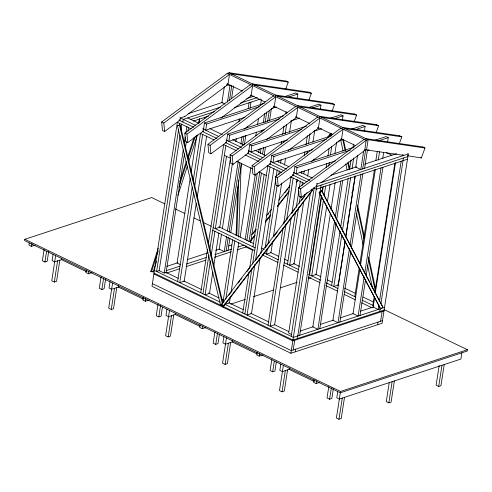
<?xml version="1.0" encoding="UTF-8"?>
<svg xmlns="http://www.w3.org/2000/svg" width="492" height="492" viewBox="0 0 492 492"><rect width="100%" height="100%" fill="white"/><g stroke="black" fill="none" stroke-linecap="round" stroke-linejoin="round"><path stroke-width="0.74" d="M236.08 235.354L237.741 186.972M236.806 235.705L238.7 180.41M238.657 236.959L241.154 163.996M164.845 203.897L151.69 197.556L24.803 239.297L24.6 240.619L340.31 392.788L467.197 351.048L467.4 349.726L384.32 309.683M29.274 243.036L28.954 245.121L31.519 246.357L35.16 245.157M31.519 246.357L31.949 243.577M44.126 249.456L42.367 260.797L44.932 262.033L47.177 261.295L48.696 251.467M44.932 262.033L46.574 251.449M53.087 254.346L52.115 260.6L54.68 261.836L61.961 259.438M55.651 255.582L51.758 280.809L54.323 282.045L56.568 281.307L59.846 260.139M54.323 282.045L57.601 260.877M61.592 258.214L61.377 259.604L86.61 271.768M86.315 269.782L85.885 272.562L88.449 273.798L92.09 272.599M88.449 273.798L88.88 271.018M101.057 276.898L99.304 288.238L101.862 289.474L104.107 288.736L105.632 278.909M101.862 289.474L103.621 278.134M110.017 281.787L109.046 288.041L111.61 289.278L118.892 286.879M112.582 283.023L108.689 308.25L111.254 309.486L113.498 308.748L116.776 287.58M111.254 309.486L114.531 288.318M118.523 285.655L118.314 287.045L143.547 299.21M143.246 297.223L142.815 300.003L145.38 301.239L149.021 300.04M145.38 301.239L145.81 298.459M178.621 129.341L156.616 271.473L159.783 270.434M179.205 125.565L179.555 123.295M164.605 131.493L180.054 120.06L180.373 118L184.808 116.543L227.901 84.649L229.487 74.421L163.824 123.018L164.605 131.493L162.434 130.448L161.659 121.967L227.316 73.376L229.217 72.748L286.067 81.045L288.238 82.09L285.514 89.538M180.097 135.312L159.15 270.643L164.211 273.085L166.112 272.457L184.488 153.762M180.921 130.023L181.855 123.972M182.858 122.041L183.27 119.396L220.465 107.158M157.987 304.339L156.235 315.679L158.799 316.916L161.044 316.178L162.446 307.106M164.211 273.085L183.288 149.851M184.229 143.805L185.281 136.997M185.982 132.465L186.917 126.413M158.799 316.916L160.552 305.575M185.306 148.467L186.357 141.665M187.999 131.081L188.584 127.299M166.948 309.228L165.982 315.483L168.547 316.719L175.822 314.32M169.512 310.464L165.626 335.692L168.19 336.928L170.429 336.19L173.707 315.021M190.189 178.307L177.083 262.986L180.244 264.512M191.124 172.262L196.862 135.214M198.731 123.117L199.432 118.584M168.19 336.928L171.462 315.759M177.6 281.59L192.224 187.083M193.165 181.038L200.539 133.406M204.85 118.756L205.084 117.244M193.694 192.667L179.771 282.636L184.199 281.178L196.253 203.307M194.512 187.378L202.71 134.451M250.367 85.171L250.465 84.538L184.808 133.129L185.589 141.61L187.753 142.655L203.208 131.216L204.481 122.988L264.29 103.314M175.459 313.096L175.244 314.486L199.795 326.319M259.167 106.758L206.652 124.033L205.699 130.208L245.084 117.25M197.194 197.255L206.671 136.02M224.358 86.635L221.892 102.582L225.059 104.113M227.218 74.015L227.316 73.376L366.226 140.331L368.127 139.703L424.977 148L421.349 157.932L407.431 155.718M226.886 85.405L227.033 84.44L227.98 84.126M229.118 73.388L229.217 72.748L368.127 139.703L366.54 149.931L403.858 155.38L403.317 155.115M231.283 74.433L231.388 73.8L288.238 82.09M227.415 102.072L229.93 85.829L231.197 85.417M229.426 100.712L231.824 85.208M200.748 292.746L207.421 249.653M208.239 244.364L223.688 144.568L236.178 150.589M231.554 98.609L233.497 86.057M202.919 293.792L208.891 255.237M209.709 249.942L225.859 145.614M273.521 96.334L273.62 95.694L207.962 144.285L208.737 152.766L210.908 153.811L226.363 142.379L227.636 134.144L283.798 115.669M200.183 324.665L199.752 327.444L202.317 328.681L205.951 327.481M210.355 260.822L205.09 294.843L209.524 293.386L212.802 272.211M211.062 256.283L214.924 231.332M226.529 156.364L215.33 228.688L219.764 227.23L230.496 157.92M279.401 118.88L229.807 135.189L228.848 141.364L264.591 129.611M202.317 328.681L202.747 325.901M213.737 266.166L218.885 232.9M221.529 234.001L219.186 249.137L224.247 251.578L226.591 236.443M222.347 228.7L232.421 163.627M235.822 141.678L236.289 138.652M238.866 122.004L239.333 118.978M227.415 231.142L238.19 161.524M240.883 144.119L242.058 136.555M226.148 250.951L228.257 237.328M229.075 232.052L239.856 162.415M242.531 145.109L243.952 135.927M248.153 108.818L249.087 102.766M252.267 84.55L252.365 83.911L309.216 92.207L311.387 93.252L308.896 100.079M220.89 118.135L251.055 95.811L252.636 85.583L186.978 134.175L187.753 142.655M214.918 331.78L213.165 343.121L215.73 344.357L217.974 343.619L219.377 334.548M228.048 250.323L229.918 238.233M230.742 232.937L241.51 163.381M244.432 144.482L245.84 135.411M247.009 127.846L247.242 126.339M250.053 108.191L250.988 102.145M254.438 85.596L254.536 84.956L311.387 93.252M215.73 344.357L217.482 333.016M222.931 302.629L232.648 239.881M223.356 307.438L223.491 306.553L312.629 190.281L311.774 189.186M225.219 302.918L224.985 304.431L229.42 302.974L230.354 296.922M225.803 299.136L234.819 240.926M295.587 106.967L295.686 106.327L230.028 154.925L230.803 163.405L232.974 164.451L248.429 153.012L249.702 144.783L306.596 126.069M301.473 129.513L251.873 145.829L250.914 152.003L287.383 140.005M223.878 336.669L222.913 342.924L225.477 344.16L232.753 341.762M231.172 291.633L238.78 242.488M240.108 237.23L250.877 167.674M255.791 135.921L256.375 132.139M257.544 124.581L258.485 118.535M260.588 104.925L261.406 99.63M226.443 337.906L222.556 363.133L225.121 364.369L227.365 363.631L230.643 342.463M225.121 364.369L228.399 343.201M245.17 239.672L255.237 174.654M258.632 152.729L259.216 148.947M261.793 132.317L262.144 130.048M263.312 122.483L264.714 113.412M246.049 245.662L245.84 246.984L237.101 249.862M246.836 240.557L257.255 173.27M260.299 153.615L261.117 148.32M265.096 122.619L266.732 112.035M232.39 340.538L232.175 341.928L257.408 354.092M249.007 241.603L259.776 172.052M262.587 153.904L263.638 147.102M267.617 121.395L269.253 110.811M250.674 242.495L261.443 172.938M264.13 155.546L265.422 147.231M269.518 120.768L271.387 108.677M275.422 95.706L275.52 95.067L332.371 103.363L334.542 104.409L332.045 111.235M244.038 129.291L274.204 106.967L275.791 96.74L210.133 145.337L210.908 153.811M242.71 312.974L249.032 272.15M249.616 268.368L252.544 249.469M252.956 246.824L264.149 174.494M277.593 96.752L277.691 96.118L334.542 104.409M244.881 314.019L251.904 268.657M252.605 264.124L267.82 165.841M254.893 264.413L247.052 315.064L251.486 313.607L260.028 258.417M255.477 260.631L269.991 166.886M317.654 117.606L317.752 116.967L252.095 165.558L252.87 174.039L255.04 175.084L270.495 163.651L271.768 155.417L331.577 135.743M326.454 139.193L273.939 156.462L272.98 162.637L312.371 149.685M260.729 253.884L273.958 168.448M265.157 247.765L275.809 178.965M276.16 176.696L277.211 169.894M278.386 162.335L278.62 160.822M281.19 144.187L281.658 141.161M282.715 134.359L284.001 126.044M285.877 113.947L286.227 111.678M267.211 249.567L266.51 254.106L270.938 252.642L272.58 242.058M268.146 243.515L277.162 185.306M278.798 174.722L279.382 170.939M280.557 163.381L281.141 159.599M283.829 142.213L284.062 140.7M285.12 133.892L286.522 124.82M273.398 236.769L281.707 183.092M284.517 164.943L285.569 158.141M289.548 132.434L291.307 121.094M257.113 352.106L256.683 354.886L259.247 356.122L262.888 354.923M297.082 98.843L297.826 94.04L295.655 92.994L284.714 96.598M297.488 106.346L297.586 105.706L354.437 114.003L356.608 115.048L354.111 121.875M259.247 356.122L259.678 353.342M266.104 139.931L296.27 117.606L297.857 107.379L232.199 155.97L232.974 164.451M299.659 107.391L299.757 106.752L356.608 115.048M268.035 325.181L283.017 228.405M283.835 223.116L290.975 176.997M286.006 224.161L270.206 326.227L274.634 324.769L291.258 217.415M286.707 219.623L293.146 178.042M340.802 128.763L340.907 128.123L275.243 176.72L276.024 185.201L278.195 186.247L293.644 174.808L294.917 166.579L354 147.145M350.335 150.109L297.088 167.624L296.135 173.799L335.519 160.841M291.842 213.633L297.106 179.611M271.855 359.221L270.096 370.562L272.66 371.798L274.905 371.06L276.307 361.989M287.488 264.216L295.569 212.052M296.27 207.513L298.841 190.884M299.314 187.858L300.366 181.05M301.534 173.492L301.885 171.222M304.345 155.349L304.929 151.567M305.981 144.765L307.389 135.687M272.66 371.798L274.302 361.214M298.558 207.802L289.659 265.262L294.093 263.804L303.693 201.812M299.259 203.27L300.311 196.462M301.953 185.878L302.537 182.102M303.822 173.781L304.29 170.761M306.867 154.125L307.334 151.099M308.502 143.541L310.028 133.713M304.511 196.517L304.862 194.248M307.672 176.105L308.724 169.297M312.937 142.083L314.689 130.743M280.815 364.111L279.843 370.365L282.408 371.601L289.69 369.203M320.341 109.316L320.981 105.202L318.81 104.156L308.595 107.514M319.554 116.979L319.652 116.34L376.503 124.636L378.674 125.681L376.183 132.508M288.171 150.564L318.342 128.24L319.923 118.012L254.266 166.61L255.04 175.084M283.374 365.347L279.487 390.574L282.051 391.81L284.296 391.072L287.574 369.898M321.725 118.025L321.823 117.385L378.674 125.681M310.421 192.446L288.656 333.066L291.817 334.591M282.051 391.81L285.329 370.642M291.184 336.337L314.124 188.159M290.901 353.262L317.119 183.91L408.292 153.922L382.075 323.269L290.901 353.262L151.985 286.307L177.384 122.25L191.21 128.91M289.321 367.979L289.105 369.369L314.339 381.534M293.207 349.99L294.708 340.286M295.329 351.805L295.741 349.16M297.377 338.576L321.141 185.097M299.69 335.304L321.344 195.435M322.045 190.902L322.629 187.12M309.56 274.85L321.731 196.222M322.315 192.446L323.25 186.394M326.178 167.495L326.762 163.713M327.93 156.155L329.105 148.596M331.091 135.743L331.442 133.473M323.435 200.293L311.725 275.895L316.159 274.438L326.811 205.644M324.136 195.761L325.655 185.933M328.699 166.271L329.283 162.495M330.452 154.931L331.743 146.616M327.395 201.861L330.089 184.475M334.886 153.473L336.645 142.133M342.407 119.956L343.047 115.835L340.876 114.79L329.935 118.388M342.703 128.141L342.801 127.502L399.658 135.798L401.829 136.844L399.332 143.67M311.325 161.727L341.491 139.402L343.078 129.175L277.414 177.766L278.195 186.247M330.384 213.467L312.826 326.873L317.893 329.314L334.744 220.447M330.968 209.69L335.181 182.47M344.874 129.187L344.972 128.547L401.829 136.844M335.329 216.665L340.833 181.13M319.794 328.693L336.177 222.845M336.645 219.819L342.733 180.509M314.044 379.547L313.613 382.327L316.178 383.563L319.093 382.604M316.178 383.563L316.608 380.783M331.626 285.489L340.052 231.055M340.636 227.273L348.244 178.129M349.529 169.814L351.054 159.986M352.924 147.889L353.508 144.113M341.756 235.127L333.797 286.535L338.225 285.077L345.132 240.471M342.34 231.345L350.648 177.667M352.051 168.596L353.693 158.012M357.567 155.287L355.741 167.102L360.802 169.543L363.625 151.315M345.716 236.689L355.083 176.21M345.101 241.633L332.93 320.261L337.992 322.703L349.461 248.614M345.802 237.101L355.286 175.859M364.369 131.278L365.113 126.475L362.942 125.429L351.27 129.267M363.957 139.925L364.055 139.285L298.398 187.876L299.173 196.357L301.344 197.403L316.799 185.97L316.258 185.705M365.857 139.297L365.956 138.658L422.806 146.954L424.977 148M350.052 244.832L360.931 174.519M321.005 182.194L321.547 182.452L364.646 150.558L366.226 140.331L300.569 188.928L301.344 197.403M328.785 386.663L327.026 398.003L329.591 399.24L331.836 398.502L333.361 388.674M362.702 168.916L365.673 149.722M339.892 322.076L350.894 251.012M351.362 247.986L362.832 173.897M364.603 168.289L367.426 150.06M329.591 399.24L331.35 387.899M337.746 391.552L336.774 397.807L339.339 399.043L460.906 359.055L461.871 352.801M354.775 296.645L359.221 267.919M359.929 263.38L374.437 169.635M375.845 160.564L377.247 151.487M339.339 399.043L340.513 391.466L467.4 349.726M339.345 399.11L336.417 418.016L338.982 419.252L341.227 418.514L344.505 397.339M359.935 269.044L353.035 313.65L358.096 316.092L364.185 276.775M360.525 265.262L375.384 169.248M378.25 160.097L379.535 151.782M338.982 419.252L342.26 398.083M364.769 272.998L381.036 167.907M382.678 158.639L383.619 152.588M359.996 315.464L365.494 279.93M366.202 275.397L382.936 167.286M387.628 141.751L388.262 137.631L386.091 136.585L374.424 140.423M372.862 305.366L374.154 297.051M374.855 292.512L394.867 163.233M374.658 297.211L373.133 307.039L378.2 309.48L378.901 304.942M375.242 293.429L395.488 162.637M379.486 301.159L401.14 161.296M377.641 324.732L378.053 322.082M379.689 311.498L380.101 308.853M380.919 303.558L403.446 158.024M380.58 321.251L382.087 311.547M389.203 382.714L386.275 401.613L388.84 402.85L391.085 402.112L394.356 380.943M388.84 402.85L392.118 381.681M439.171 365.556L436.127 385.218L438.692 386.454L440.937 385.716L444.214 364.541M438.692 386.454L441.97 365.285M156.714 260.975L153.178 271.916L150.73 271.498L158.276 248.159M179.728 181.782L186.333 161.358M187.747 156.979L194.112 137.286M198.59 123.424L199.531 120.509M151.456 271.848L158.289 250.692M178.805 187.231L186.819 162.434M187.999 158.787L195.306 136.173M177.932 195.324L187.36 166.148M188.774 161.77L197.501 134.783M285.84 81.666L286.067 81.045M308.988 92.828L309.216 92.207M332.143 103.984L332.371 103.363M354.209 114.624L354.437 114.003M376.275 125.257L376.503 124.636M399.43 136.419L399.658 135.798M422.579 147.575L422.806 146.954M223.491 306.553L222.858 306.762L221.148 304.579L307.02 192.563M223.183 302.543L224.112 301.325M228.78 295.237L232.046 290.975M238.116 283.06L239.985 280.631M240.914 279.413L241.849 278.195M246.984 271.498L249.782 267.845M255.852 259.93L259.585 255.059M265.182 247.753L267.519 244.708M268.454 243.491L269.382 242.273M274.05 236.191L277.316 231.929M283.386 224.014L285.255 221.578M286.184 220.361L287.119 219.143M292.254 212.446L295.052 208.792M301.59 200.269L304.856 196.007M222.858 306.762L311.996 190.49L312.629 190.281M251.781 234.629L256.018 229.198M266.369 215.908L271.541 209.266M278.601 200.207L289.886 185.712M327.524 137.391L330.815 133.166M252.888 233.817L256.178 229.592M267.943 214.494L268.884 213.282M284.874 192.747L287.697 189.125M288.638 187.919L289.579 186.708M328.158 137.182L330.981 133.56M250.662 240.453L254.893 235.016M265.243 221.726L270.422 215.084M277.476 206.025L289.241 190.927M296.295 181.868L297.703 180.054M313.232 160.121L314.173 158.916M250.822 240.846L255.059 235.41M265.409 222.126L270.582 215.478M277.642 206.419L288.927 191.923M296.455 182.261L297.869 180.453M313.392 160.521L314.333 159.31M319.203 192.323L321.51 190.588L322.026 191.136L382.881 307.137L380.568 308.871L319.203 192.323L380.568 308.871M319.72 192.87L322.026 191.136M188.418 113.597L222.698 102.318M246.726 98.523L254.02 96.125M190.152 119.642L214.241 111.721M240.483 103.086L257.255 97.57M223.423 305.163L220.687 305.716L177.428 125.626L178.061 125.417L180.164 125.073L222.882 302.918M177.428 125.626L180.164 125.073M193.436 121.075L208.436 116.143M234.229 107.656L260.452 99.033M288.343 97.164L297.826 94.04M203.528 129.162L204.082 128.978M271.344 108.615L276.449 106.936M312.223 108.08L320.981 105.202M226.677 140.318L227.23 140.14M290.846 120.97L299.597 118.092M334.296 118.72L343.047 115.835M248.743 150.958L249.296 150.773M313.644 131.37L321.67 128.732M355.63 129.593L365.113 126.475M270.809 161.591L271.369 161.413M337.899 141.284L343.736 139.365M378.053 140.995L388.262 137.631M293.964 172.753L294.517 172.569M364.726 150.035L366.626 149.408M367.616 150.288L369.074 149.808M331.018 175.232L356.546 166.837M364.566 164.193L396.663 153.639M316.707 186.554L407.88 156.567M407.468 159.211L316.294 189.205L313.533 187.87M166.893 266.338L177.815 262.74M187.286 259.628L207.679 252.919M215.693 250.28L219.334 249.087M228.805 245.969L231.72 245.01M166.13 270.692L179.967 266.141M186.523 263.983L206.191 257.519M214.93 254.641L231.683 249.13M238.239 246.972L244.069 245.059M166.444 273.103L179.555 268.786M186.111 266.633L205.779 260.163M214.518 257.285L231.271 251.775M221.148 304.579L221.781 304.37M220.687 305.716L221.32 305.507M230.785 304.154L245.373 299.357M253.398 296.719L273.816 289.997M280.385 287.838L297.162 282.322M308.103 278.724L311.018 277.765M300.009 331.091L313.121 326.78M320.403 324.382L333.514 320.071M340.07 317.912L353.182 313.601M360.464 311.202L373.576 306.891M384.529 307.395L293.355 337.383L224.936 304.407M384.123 310.04L292.949 340.034L154.033 273.078M383.981 310.926L292.814 340.913L153.898 273.958M382.481 320.624L291.307 350.618L152.397 283.663M150.73 271.498L151.88 271.541M420.808 157.668L421.349 157.932M407.745 153.658L408.292 153.922M402.499 154.722L403.182 155.054M386.454 152.674L391.983 155.343M365.999 149.673L366.54 149.931M227.193 83.745L242.402 91.075M250.692 95.073L265.206 102.065M273.497 106.063L287.322 112.723M295.612 116.721L309.437 123.387M317.727 127.385L332.936 134.71M341.227 138.707L355.741 145.706M227.089 84.255L227.901 84.649M250.514 95.546L251.055 95.811M273.663 106.709L274.204 106.967M295.729 117.342L296.27 117.606M317.795 127.975L318.342 128.24M340.95 139.138L341.491 139.402M364.098 150.3L364.646 150.558M227.033 84.44L229.93 85.829M204.481 122.988L206.652 124.033M227.636 134.144L229.807 135.189M249.702 144.783L251.873 145.829M271.768 155.417L273.939 156.462M294.917 166.579L297.088 167.624M184.266 116.284L184.808 116.543M187.698 117.939L198.78 123.277M209.856 128.615L222.322 134.624M232.704 139.63L243.786 144.968M254.862 150.312L265.938 155.65M277.021 160.989L288.786 166.665M299.868 172.003L312.328 178.012M179.832 117.742L195.73 125.405M202.655 128.738L218.577 136.419M226.135 140.06L241.431 147.428M248.202 150.693L262.894 157.778M270.268 161.333L286.436 169.125M293.355 172.458L309.972 180.472M316.571 183.651L317.119 183.91M179.512 119.796L180.054 120.06M202.667 130.958L203.208 131.216M225.816 142.114L226.363 142.379M247.882 152.754L248.429 153.012M269.948 163.387L270.495 163.651M293.103 174.549L293.644 174.808M179.063 120.214L193.688 127.262M202.243 131.389L216.787 138.393M225.484 142.588L238.614 148.916M247.599 153.246L261.098 159.752M269.714 163.904L284.222 170.902M292.254 174.771L307.033 181.892M200.189 133.24L214.014 139.9M245.114 154.894L258.878 161.53M267.23 165.552L281.744 172.551M290.729 176.88L304.548 183.541M161.659 121.967L163.824 123.018M184.808 133.129L186.978 134.175M207.962 144.285L210.133 145.337M230.028 154.925L232.199 155.97M252.095 165.558L254.266 166.61M275.243 176.72L277.414 177.766M298.398 187.876L300.569 188.928M224.358 155.312L230.551 158.301M236.738 161.284L252.562 168.91M258.755 171.892L266.32 175.539M218.971 226.849L253.362 243.423M261.516 248.103L264.278 249.432M270.495 252.433L278.792 256.43M284.321 259.093L287.777 260.76M293.306 263.423L299.523 266.424M315.421 274.081L320.95 276.75M327.168 279.745L332.008 282.076M337.537 284.745L338.92 285.409M344.449 288.072L355.507 293.404M363.108 297.07L373.471 302.063M175.232 208.903L184.924 213.577M193.922 217.913L200.158 220.914M203.62 222.587L211.234 226.258M213.159 227.642L255.127 247.87M263.995 252.888L278.509 259.887M284.038 262.55L298.546 269.548M308.914 274.542L320.661 280.206M326.19 282.869L337.942 288.533M344.16 291.528L355.913 297.193M362.13 300.194L373.877 305.852M212.753 230.287L254.715 250.514M245.613 246.873L252.525 250.207M262.199 254.868L278.097 262.531M283.626 265.194L298.14 272.193M308.502 277.187L320.255 282.851M325.784 285.514L337.53 291.178M344.443 294.511L355.501 299.837M361.718 302.838L372.087 307.832M165.786 272.304L178.227 278.3M183.756 280.963L201.726 289.622M208.639 292.955L219.002 297.955M221.769 299.284L223.842 300.286M228.682 302.617L243.189 309.609M250.797 313.275L268.761 321.934M274.29 324.603L288.804 331.596M154.445 270.428L220.102 302.076M152.452 271.566L153.178 271.916M24.803 239.297L340.513 391.466M382.881 307.137L380.587 303.195M311.141 189.395L311.996 190.49M321.51 190.588L327.205 201.443M327.918 202.802L369.553 282.168M370.267 283.521L379.873 301.842M179.531 125.275L222.79 305.366M343.398 139.39L345.814 150.632M348.231 161.88L349.843 169.383M353.385 185.878L353.711 187.378M357.579 205.373L364.344 236.873M368.692 257.119L375.624 289.364M342.764 139.593L345.021 150.091M347.758 162.84L349.209 169.592M352.918 186.837L353.557 189.838M357.426 207.833L364.031 238.577M368.385 258.823L375.31 291.067M340.642 139.851L343.059 151.099M345.796 163.842L347.088 169.845M351.921 192.341L352.567 195.342M356.429 213.337L363.201 244.832M367.549 265.077L372.542 288.324"/></g></svg>
